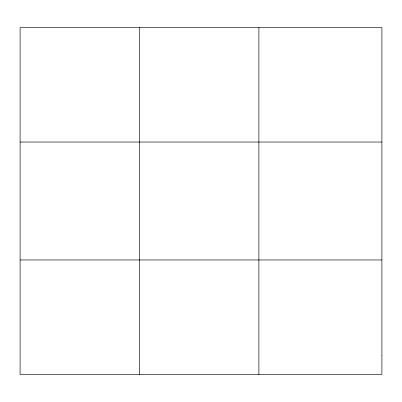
<?xml version="1.0" encoding="UTF-8"?>
<svg xmlns="http://www.w3.org/2000/svg" width="402" height="402" viewBox="0 0 402 402"><rect width="100%" height="100%" fill="white"/><g stroke="black" fill="none" stroke-linecap="round" stroke-linejoin="round"><path stroke-width="0.6" d="M139.494 27.572L139.494 374.428M258.888 27.572L258.888 374.428M20.1 142.037L381.9 142.037M20.1 259.963L381.9 259.963M381.9 355.353L381.9 374.428L20.1 374.428L20.1 27.572L381.9 27.572L381.9 355.353"/></g></svg>
